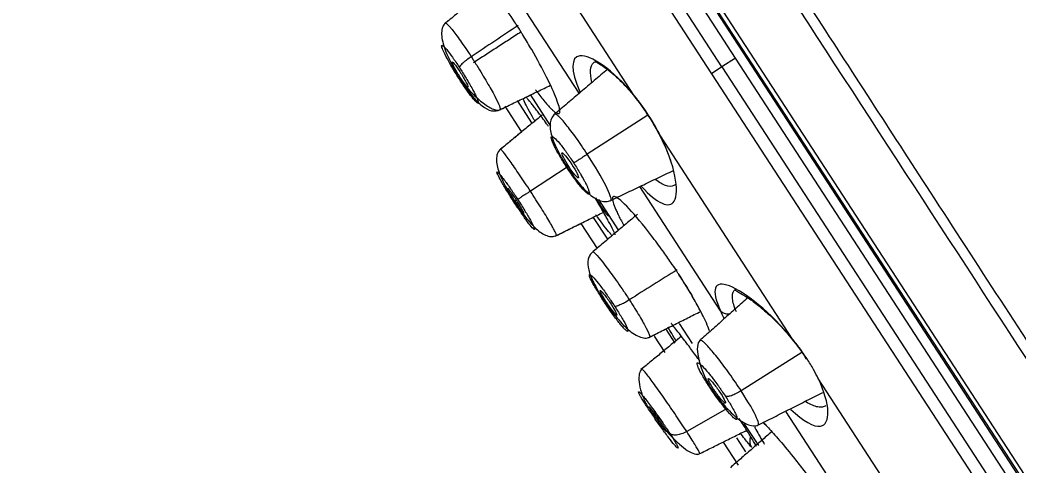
# Model space of a CAD drawing. Extents: x 0 to 1128, y 0 to 827.
# Drawn here: x 690.57 to 719.7, y 532.99 to 546 of the extents above; entities that cross this region are included whole.
import ezdxf

# ---------------------------------------------------------------- set-up
doc = ezdxf.new("R2010")
doc.units = 0
doc.header["$LTSCALE"] = 10
doc.header["$MEASUREMENT"] = 0
doc.layers.add('1', color=7, linetype='CONTINUOUS')

msp = doc.modelspace()

# ---------------------------------------------------------------- linework, layer by layer
at = {"layer": '1', "color": 7, "linetype": 'Continuous', "lineweight": -3}
for p, q in [((732.796, 512.553), (690.573, 577.57)), ((732.995, 512.48), (690.587, 577.782)), ((732.645, 512.702), (690.648, 577.372)), ((711.414, 544.886), (691.044, 576.252)), ((711.017, 544.628), (690.713, 575.895)), ((690.589, 575.424), (710.715, 544.432)), ((708.453, 543.809), (704.605, 549.734)), ((706.855, 543.86), (704.503, 547.482)), ((711.017, 544.628), (710.715, 544.432)), ((711.414, 544.886), (711.017, 544.628)), ((711.017, 544.628), (731.322, 513.362)), ((731.783, 513.52), (711.414, 544.886)), ((710.715, 544.432), (730.842, 513.44)), ((705.431, 543.822), (706.027, 542.905)), ((705.179, 542.745), (704.701, 543.48)), ((705.482, 543.001), (705.061, 543.65)), ((708.856, 543.225), (707.096, 542.082)), ((713.073, 536.694), (709.225, 542.62)), ((706.513, 541.703), (705.439, 541.006)), ((710.976, 537.514), (708.622, 541.138)), ((705.034, 540.743), (704.985, 540.711)), ((707.418, 540.762), (708.007, 539.855)), ((707.396, 539.33), (706.917, 540.068)), ((707.689, 539.603), (707.275, 540.241)), ((709.766, 537.146), (710.146, 536.562)), ((709.359, 536.307), (709.056, 536.774)), ((709.658, 536.572), (709.393, 536.979)), ((713.342, 536.299), (711.575, 535.186)), ((717.404, 530.025), (713.818, 535.547)), ((709.04, 534.548), (709.004, 534.522)), ((711.166, 534.67), (709.99, 533.999)), ((714.73, 531.733), (712.886, 534.573)), ((711.657, 534.235), (712.078, 533.587)), ((711.494, 533.019), (711.061, 533.687)), ((711.715, 533.403), (711.45, 533.812))]:
    msp.add_line(p, q, dxfattribs=at)
for points, knots in [([(749.812, 531.386), (749.45, 531.973), (748.618, 533.312), (747.267, 535.435), (745.633, 537.946), (743.773, 540.734), (741.056, 544.698), (737.434, 549.797), (732.905, 555.884), (727.984, 562.138), (722.669, 568.496), (716.818, 575.13), (710.55, 581.858), (706.172, 586.312), (703.961, 588.501)], [0, 0, 0, 0, 0.028182, 0.064442, 0.102782, 0.15064, 0.201386, 0.299177, 0.406173, 0.511432, 0.6243, 0.744784, 0.872874, 1, 1, 1, 1]), ([(748.427, 529.283), (748.071, 529.832), (747.365, 530.92), (746.196, 532.73), (744.987, 534.664), (743.717, 536.726), (742.387, 538.898), (740.989, 541.158), (739.512, 543.48), (737.943, 545.837), (736.288, 548.214), (734.554, 550.599), (732.756, 552.984), (730.912, 555.361), (729.045, 557.728), (727.193, 560.045), (725.26, 562.427), (723.147, 564.979), (720.748, 567.816), (718.094, 570.875), (715.253, 574.078), (712.321, 577.333), (709.439, 580.502), (706.704, 583.483), (705.302, 585.001), (704.575, 585.789)], [0, 0, 0, 0, 0.036177, 0.071707, 0.10716, 0.142566, 0.17792, 0.213227, 0.248479, 0.283589, 0.318669, 0.353705, 0.388702, 0.423694, 0.458639, 0.493538, 0.527044, 0.566262, 0.611215, 0.661852, 0.718193, 0.780212, 0.847838, 0.920991, 1, 1, 1, 1]), ([(735.216, 512.512), (734.805, 513.144), (733.88, 514.569), (731.126, 518.81), (729.298, 521.624), (724.991, 528.256), (722.514, 532.072), (717.25, 540.178), (714.465, 544.466), (708.971, 552.925), (706.264, 557.094), (701.301, 564.737), (699.046, 568.209), (695.299, 573.979), (693.808, 576.275), (691.795, 579.374), (691.274, 580.176), (691.274, 580.177)], [0, 0, 0, 0, 0.125003, 0.125003, 0.250007, 0.250007, 0.37501, 0.37501, 0.500013, 0.500013, 0.625017, 0.625017, 0.75002, 0.75002, 0.875023, 0.875023, 1, 1, 1, 1]), ([(713.124, 578.633), (713.454, 578.274), (714.09, 577.578), (715.074, 576.5), (716.417, 575.022), (718.206, 573.037), (721.484, 569.343), (725.947, 564.125), (731.464, 557.302), (736.767, 550.44), (741.098, 544.068), (743.822, 539.605), (745.51, 536.846), (746.18, 535.764), (746.528, 535.203)], [0, 0, 0, 0, 0.032412, 0.062663, 0.091319, 0.154858, 0.218717, 0.36584, 0.511915, 0.65637, 0.800058, 0.915709, 0.956324, 1, 1, 1, 1]), ([(713.124, 578.633), (719.439, 571.994), (725.459, 565.076), (733.946, 554.298), (736.702, 550.648), (741.885, 543.108), (744.284, 539.197), (746.528, 535.203)], [0, 0, 0, 0, 0.5, 0.5, 0.75, 0.75, 1, 1, 1, 1]), ([(693.791, 576.824), (694.064, 576.403), (694.611, 575.562), (695.583, 574.068), (696.659, 572.414), (697.843, 570.595), (699.125, 568.625), (700.497, 566.516), (701.951, 564.281), (703.478, 561.934), (705.067, 559.49), (706.709, 556.963), (708.394, 554.369), (710.111, 551.725), (711.849, 549.047), (713.597, 546.351), (715.346, 543.655), (717.884, 539.733), (722.976, 531.914), (728.219, 523.819), (731.946, 518.089), (733.758, 515.283), (734.95, 513.455), (735.342, 512.855), (735.526, 512.572)], [0, 0, 0, 0, 0.031295, 0.062588, 0.09388, 0.12517, 0.156462, 0.187754, 0.219045, 0.250337, 0.281629, 0.312921, 0.344214, 0.375508, 0.406802, 0.438098, 0.469394, 0.500691, 0.575423, 0.749568, 0.822166, 0.888123, 0.947404, 1, 1, 1, 1]), ([(704.977, 545.945), (704.84, 546.149), (704.56, 546.569), (704.223, 547.01), (703.999, 547.269), (703.892, 547.374), (703.842, 547.42), (703.828, 547.432)], [0, 0, 0, 0, 0.29975, 0.616092, 0.808286, 0.946744, 1, 1, 1, 1]), ([(702.971, 545.911), (702.933, 545.881), (702.876, 545.804), (702.844, 545.63), (702.864, 545.421), (702.947, 545.116), (703.141, 544.692), (703.332, 544.365), (703.441, 544.2)], [0, 0, 0, 0, 0.128199, 0.257566, 0.385626, 0.511545, 0.756049, 1, 1, 1, 1]), ([(702.964, 545.906), (702.982, 545.919), (703.051, 545.852), (703.223, 545.637), (703.304, 545.528), (703.447, 545.326), (703.524, 545.215), (703.61, 545.087), (703.662, 545.011), (703.708, 544.941), (703.717, 544.927)], [0, 0, 0, 0, 0.442667, 0.442667, 0.721333, 0.721333, 0.860667, 0.930333, 0.930333, 1, 1, 1, 1]), ([(705.584, 543.961), (705.607, 543.93), (705.671, 543.845), (705.815, 543.661), (705.95, 543.502), (706.053, 543.398), (706.136, 543.32), (706.206, 543.275), (706.258, 543.266), (706.287, 543.281), (706.305, 543.364), (706.231, 543.649), (705.938, 544.299), (705.565, 544.986), (705.31, 545.412), (705.218, 545.562), (705.194, 545.603), (705.147, 545.678), (705.071, 545.799), (705.011, 545.892), (704.977, 545.945)], [0, 0, 0, 0, 0.022358, 0.062297, 0.149008, 0.179705, 0.209241, 0.277359, 0.325735, 0.365605, 0.403977, 0.555858, 0.70702, 0.85584, 0.928548, 0.931115, 0.935503, 0.949708, 0.971166, 1, 1, 1, 1]), ([(703.405, 544.217), (703.37, 544.273), (703.3, 544.384), (703.197, 544.551), (703.1, 544.714), (702.982, 544.927), (702.883, 545.129), (702.841, 545.26), (702.877, 545.268), (702.99, 545.15), (703.12, 544.981), (703.217, 544.841), (703.285, 544.741), (703.338, 544.663), (703.372, 544.61)], [0, 0, 0, 0, 0.063636, 0.126088, 0.187939, 0.250872, 0.393805, 0.500693, 0.625165, 0.749832, 0.874912, 0.906038, 0.937161, 1, 1, 1, 1]), ([(703.717, 544.927), (703.673, 544.898), (703.604, 544.849), (703.52, 544.783), (703.447, 544.72), (703.385, 544.653), (703.372, 544.621), (703.372, 544.61)], [0, 0, 0, 0, 0.248345, 0.373709, 0.499073, 0.749802, 1, 1, 1, 1]), ([(703.717, 544.927), (703.708, 544.94), (703.764, 544.853), (703.816, 544.771), (703.845, 544.725), (703.93, 544.588), (703.981, 544.504), (704.128, 544.259), (704.218, 544.106), (704.447, 543.696), (704.547, 543.489), (704.565, 543.397), (704.564, 543.388), (704.557, 543.386)], [0, 0, 0, 0, 0.056055, 0.056055, 0.11211, 0.11211, 0.22422, 0.22422, 0.44844, 0.44844, 0.89688, 0.89688, 1, 1, 1, 1]), ([(708.452, 543.809), (707.844, 544.549), (707.188, 544.986), (706.608, 544.919), (706.609, 544.53), (706.877, 543.903)], [0, 0, 0, 0, 0.531839, 0.531839, 1, 1, 1, 1]), ([(707.232, 544.187), (707.197, 544.322), (707.17, 544.562), (707.236, 544.72), (707.303, 544.769), (707.312, 544.775)], [0, 0, 0, 0, 0.450545, 0.928956, 1, 1, 1, 1]), ([(707.316, 544.777), (707.319, 544.783), (707.367, 544.764), (707.589, 544.638), (707.879, 544.401), (708.176, 544.116), (708.528, 543.71), (708.758, 543.381), (708.877, 543.195)], [0, 0, 0, 0, 0.161957, 0.382969, 0.515775, 0.662834, 0.823584, 1, 1, 1, 1]), ([(703.372, 544.61), (703.403, 544.563), (703.468, 544.461), (703.566, 544.3), (703.663, 544.135), (703.735, 544.007), (703.782, 543.92), (703.812, 543.864), (703.837, 543.812), (703.86, 543.764), (703.879, 543.721), (703.893, 543.687), (703.905, 543.658), (703.916, 543.626), (703.927, 543.588), (703.92, 543.565), (703.89, 543.578), (703.842, 543.619), (703.758, 543.713), (703.641, 543.87), (703.51, 544.057), (703.44, 544.164), (703.405, 544.217)], [0, 0, 0, 0, 0.054279, 0.115798, 0.180488, 0.244899, 0.27327, 0.297886, 0.323668, 0.355587, 0.379723, 0.406202, 0.428739, 0.443022, 0.489863, 0.555193, 0.62383, 0.691696, 0.754495, 0.875032, 0.937133, 1, 1, 1, 1]), ([(703.441, 544.2), (703.488, 544.141), (703.586, 544.025), (703.744, 543.856), (703.909, 543.7), (704.073, 543.565), (704.227, 543.459), (704.41, 543.368), (704.51, 543.361), (704.56, 543.384)], [0, 0, 0, 0, 0.112768, 0.229785, 0.351045, 0.476594, 0.605666, 0.736778, 1, 1, 1, 1]), ([(703.441, 544.2), (703.542, 544.041), (703.738, 543.777), (704.022, 543.474), (704.257, 543.349), (704.439, 543.341), (704.523, 543.367), (704.564, 543.386)], [0, 0, 0, 0, 0.287501, 0.548066, 0.787165, 0.897638, 1, 1, 1, 1]), ([(705.965, 542.892), (705.947, 542.918), (705.883, 543.008), (705.787, 543.142), (705.699, 543.261), (705.639, 543.342), (705.579, 543.422), (705.51, 543.511), (705.443, 543.595), (705.386, 543.664), (705.342, 543.714), (705.314, 543.745), (705.303, 543.757)], [0, 0, 0, 0, 0.063492, 0.22032, 0.347139, 0.405309, 0.467004, 0.600895, 0.718217, 0.805709, 0.911361, 1, 1, 1, 1]), ([(708.872, 543.235), (708.805, 543.335), (708.671, 543.536), (708.526, 543.718), (708.453, 543.809)], [0, 0, 0, 0, 0.499321, 1, 1, 1, 1]), ([(705.578, 543.032), (705.561, 543.061), (705.427, 543.296), (705.299, 543.535), (705.235, 543.677), (705.224, 543.704)], [0, 0, 0, 0, 0.096925, 0.805378, 1, 1, 1, 1]), ([(706.147, 543.254), (706.111, 543.223), (706.053, 543.149), (705.996, 542.947), (706.036, 542.625), (706.235, 542.166), (706.416, 541.85), (706.526, 541.684)], [0, 0, 0, 0, 0.116156, 0.236547, 0.48294, 0.735358, 1, 1, 1, 1]), ([(707.096, 542.082), (706.983, 542.256), (706.761, 542.581), (706.467, 542.967), (706.282, 543.173), (706.185, 543.252), (706.155, 543.259), (706.145, 543.253), (706.145, 543.252)], [0, 0, 0, 0, 0.247808, 0.495617, 0.743425, 0.867329, 0.991233, 1, 1, 1, 1]), ([(708.872, 543.235), (708.865, 543.23), (708.851, 543.222), (708.845, 543.218), (708.852, 543.222), (708.857, 543.225)], [0, 0, 0, 0, 0.340354, 0.721394, 1, 1, 1, 1]), ([(708.857, 543.226), (708.945, 543.09), (709.105, 542.826), (709.305, 542.434), (709.434, 542.132), (709.495, 541.968), (709.514, 541.913)], [0, 0, 0, 0, 0.286326, 0.567739, 0.8457, 1, 1, 1, 1]), ([(709.225, 542.619), (709.171, 542.723), (709.065, 542.93), (708.936, 543.134), (708.872, 543.235)], [0, 0, 0, 0, 0.502405, 1, 1, 1, 1]), ([(706.5, 541.695), (706.465, 541.751), (706.396, 541.862), (706.295, 542.026), (706.207, 542.181), (706.108, 542.374), (706.04, 542.542), (706.043, 542.623), (706.123, 542.582), (706.278, 542.417), (706.43, 542.22), (706.538, 542.068), (706.611, 541.962), (706.665, 541.881), (706.702, 541.826)], [0, 0, 0, 0, 0.063643, 0.126094, 0.187936, 0.250867, 0.393803, 0.500687, 0.625167, 0.749838, 0.874914, 0.906043, 0.937167, 1, 1, 1, 1]), ([(708.671, 541.141), (709.134, 540.642), (709.49, 540.483), (709.786, 540.985), (709.654, 541.763), (709.225, 542.619)], [0, 0, 0, 0, 0.468417, 0.468417, 1, 1, 1, 1]), ([(704.567, 542.225), (704.533, 542.196), (704.479, 542.125), (704.432, 541.929), (704.485, 541.615), (704.67, 541.214), (704.824, 540.943), (704.903, 540.818)], [0, 0, 0, 0, 0.125415, 0.254404, 0.515764, 0.78161, 1, 1, 1, 1]), ([(705.439, 541.006), (705.332, 541.17), (705.116, 541.497), (704.831, 541.908), (704.666, 542.128), (704.589, 542.215), (704.57, 542.227), (704.567, 542.225), (704.567, 542.225)], [0, 0, 0, 0, 0.249883, 0.499767, 0.74965, 0.874592, 0.999534, 1, 1, 1, 1]), ([(707.096, 542.082), (707.052, 542.053), (706.981, 542.007), (706.892, 541.949), (706.81, 541.896), (706.733, 541.846), (706.707, 541.829), (706.702, 541.826)], [0, 0, 0, 0, 0.248207, 0.37359, 0.498973, 0.74974, 1, 1, 1, 1]), ([(707.778, 540.737), (707.779, 540.737), (707.788, 540.743), (707.794, 540.774), (707.762, 540.894), (707.603, 541.249), (707.322, 541.735), (707.096, 542.082)], [0, 0, 0, 0, 0.009134, 0.132992, 0.256851, 0.504567, 1, 1, 1, 1]), ([(706.702, 541.826), (706.768, 541.721), (706.88, 541.545), (706.982, 541.358), (707.037, 541.253), (707.073, 541.181), (707.101, 541.122), (707.121, 541.072), (707.139, 541.024), (707.149, 540.986), (707.155, 540.958), (707.157, 540.936), (707.15, 540.904), (707.084, 540.936), (706.928, 541.104), (706.724, 541.362), (706.574, 541.584), (706.5, 541.695)], [0, 0, 0, 0, 0.117822, 0.197526, 0.233095, 0.261972, 0.304107, 0.327018, 0.357576, 0.406557, 0.428802, 0.443927, 0.492279, 0.617472, 0.745259, 0.873294, 1, 1, 1, 1]), ([(706.5, 541.722), (706.607, 541.554), (706.821, 541.261), (707.158, 540.894), (707.435, 540.725), (707.642, 540.694), (707.734, 540.717), (707.777, 540.736)], [0, 0, 0, 0, 0.26458, 0.516946, 0.763332, 0.88376, 1, 1, 1, 1]), ([(704.955, 540.692), (704.92, 540.747), (704.867, 540.83), (704.799, 540.938), (704.733, 541.044), (704.66, 541.167), (704.559, 541.343), (704.474, 541.509), (704.456, 541.578), (704.488, 541.562), (704.541, 541.508), (704.617, 541.414), (704.705, 541.297), (704.795, 541.17), (704.869, 541.064), (704.93, 540.974), (704.991, 540.882), (705.037, 540.812), (705.068, 540.765)], [0, 0, 0, 0, 0.063042, 0.094196, 0.125209, 0.187664, 0.250102, 0.374984, 0.499861, 0.571217, 0.64257, 0.713923, 0.785286, 0.839201, 0.892766, 0.919409, 0.946138, 1, 1, 1, 1]), ([(709.65, 541.189), (709.64, 541.181), (709.566, 541.137), (709.393, 541.141), (709.185, 541.263), (709.075, 541.35)], [0, 0, 0, 0, 0.085072, 0.556102, 1, 1, 1, 1]), ([(705.011, 540.779), (704.979, 540.828), (704.946, 540.876), (704.892, 540.953), (704.87, 540.984), (704.831, 541.036), (704.814, 541.056), (704.789, 541.085), (704.779, 541.094), (704.768, 541.098), (704.768, 541.093), (704.776, 541.069), (704.784, 541.051), (704.808, 541.003), (704.826, 540.971), (704.866, 540.901), (704.89, 540.861), (704.937, 540.785), (704.961, 540.748), (704.985, 540.711)], [0, 0, 0, 0, 0.132601, 0.132601, 0.237972, 0.237972, 0.343557, 0.343557, 0.448926, 0.448926, 0.561915, 0.561915, 0.671392, 0.671392, 0.788006, 0.788006, 0.901862, 0.901862, 1, 1, 1, 1]), ([(705.439, 541.006), (705.417, 540.992), (705.372, 540.962), (705.304, 540.918), (705.239, 540.876), (705.163, 540.826), (705.106, 540.79), (705.076, 540.77), (705.07, 540.766), (705.068, 540.765)], [0, 0, 0, 0, 0.123912, 0.249145, 0.374378, 0.499611, 0.750076, 0.875309, 1, 1, 1, 1]), ([(706.198, 539.713), (706.198, 539.713), (706.202, 539.715), (706.198, 539.737), (706.163, 539.815), (706.097, 539.937), (706.004, 540.1), (705.886, 540.298), (705.705, 540.592), (705.547, 540.839), (705.439, 541.006)], [0, 0, 0, 0, 0.000532, 0.125466, 0.250399, 0.375333, 0.500266, 0.6252, 0.750133, 1, 1, 1, 1]), ([(709.763, 538.575), (709.754, 538.588), (709.729, 538.627), (709.654, 538.743), (709.507, 538.963), (709.263, 539.309), (708.828, 539.899), (708.269, 540.573), (707.969, 540.826), (707.878, 540.852), (707.858, 540.85), (707.843, 540.841), (707.832, 540.826), (707.826, 540.809), (707.826, 540.793), (707.827, 540.785)], [0, 0, 0, 0, 0.01047, 0.028803, 0.087506, 0.174885, 0.292769, 0.558792, 0.824267, 0.856568, 0.884133, 0.919352, 0.952624, 0.977902, 1, 1, 1, 1]), ([(705.068, 540.765), (705.104, 540.709), (705.174, 540.599), (705.275, 540.437), (705.368, 540.284), (705.466, 540.111), (705.535, 539.977), (705.561, 539.906), (705.56, 539.876), (705.505, 539.92), (705.365, 540.095), (705.221, 540.296), (705.117, 540.449), (705.045, 540.555), (704.991, 540.637), (704.955, 540.692)], [0, 0, 0, 0, 0.064052, 0.126755, 0.188326, 0.250857, 0.375724, 0.438167, 0.500616, 0.625533, 0.750452, 0.874799, 0.905823, 0.936975, 1, 1, 1, 1]), ([(704.975, 540.704), (705.08, 540.538), (705.289, 540.248), (705.605, 539.888), (705.871, 539.71), (706.07, 539.673), (706.157, 539.694), (706.198, 539.713)], [0, 0, 0, 0, 0.265415, 0.51477, 0.760422, 0.881848, 1, 1, 1, 1]), ([(704.985, 540.711), (705.01, 540.672), (705.036, 540.632), (705.086, 540.56), (705.11, 540.526), (705.156, 540.463), (705.177, 540.434), (705.212, 540.391), (705.226, 540.375), (705.246, 540.357), (705.251, 540.355), (705.251, 540.368), (705.246, 540.382), (705.228, 540.42), (705.215, 540.446), (705.18, 540.507), (705.159, 540.543), (705.114, 540.617), (705.091, 540.655), (705.048, 540.722), (705.03, 540.751), (705.011, 540.779)], [0, 0, 0, 0, 0.098506, 0.098506, 0.196465, 0.196465, 0.303981, 0.303981, 0.41042, 0.41042, 0.520243, 0.520243, 0.623988, 0.623988, 0.728719, 0.728719, 0.832938, 0.832938, 0.928316, 0.928316, 1, 1, 1, 1]), ([(707.331, 540.815), (707.376, 540.744), (707.477, 540.585), (707.607, 540.394), (707.682, 540.305), (707.715, 540.274)], [0, 0, 0, 0, 0.288515, 0.687383, 1, 1, 1, 1]), ([(707.91, 539.73), (707.901, 539.754), (707.863, 539.842), (707.783, 540.002), (707.686, 540.182), (707.562, 540.404), (707.44, 540.614), (707.333, 540.791)], [0, 0, 0, 0, 0.138984, 0.427582, 0.547981, 0.644428, 1, 1, 1, 1]), ([(707.83, 540.755), (707.83, 540.755), (707.837, 540.711), (707.858, 540.631), (707.918, 540.483), (707.975, 540.359), (708.045, 540.218), (708.111, 540.094), (708.152, 540.019), (708.163, 539.999)], [0, 0, 0, 0, 0.001078, 0.327548, 0.480566, 0.631514, 0.785781, 0.942918, 1, 1, 1, 1]), ([(707.819, 539.71), (707.798, 539.733), (707.69, 539.855), (707.52, 540.073), (707.36, 540.292), (707.343, 540.316)], [0, 0, 0, 0, 0.203388, 0.914633, 1, 1, 1, 1]), ([(707.257, 539.238), (707.223, 539.209), (707.165, 539.143), (707.099, 538.973), (707.117, 538.708), (707.278, 538.324), (707.44, 538.038), (707.544, 537.881)], [0, 0, 0, 0, 0.102362, 0.212835, 0.451934, 0.712499, 1, 1, 1, 1]), ([(707.254, 539.232), (707.258, 539.237), (707.267, 539.236), (707.342, 539.184), (707.49, 539.009), (707.767, 538.639), (707.87, 538.498), (708.035, 538.261), (708.121, 538.136), (708.212, 538.001), (708.266, 537.921), (708.312, 537.851), (708.321, 537.838)], [0, 0, 0, 0, 0.102779, 0.102779, 0.551389, 0.551389, 0.775695, 0.775695, 0.887847, 0.943924, 0.943924, 1, 1, 1, 1]), ([(707.545, 537.842), (707.512, 537.895), (707.446, 538), (707.351, 538.153), (707.271, 538.291), (707.188, 538.451), (707.142, 538.57), (707.174, 538.588), (707.28, 538.488), (707.456, 538.274), (707.618, 538.054), (707.728, 537.896), (707.801, 537.788), (707.855, 537.706), (707.891, 537.652)], [0, 0, 0, 0, 0.063636, 0.126088, 0.187939, 0.250872, 0.393805, 0.500693, 0.625165, 0.749832, 0.874912, 0.906038, 0.937161, 1, 1, 1, 1]), ([(710.653, 536.934), (710.632, 536.999), (710.568, 537.163), (710.407, 537.491), (710.204, 537.859), (710.018, 538.172), (709.873, 538.401), (709.8, 538.517), (709.763, 538.575)], [0, 0, 0, 0, 0.201743, 0.430117, 0.658695, 0.82918, 0.914435, 1, 1, 1, 1]), ([(713.073, 536.694), (712.442, 537.47), (711.675, 538.073), (710.794, 538.413), (710.682, 538.154), (710.976, 537.514)], [0, 0, 0, 0, 0.5, 0.5, 1, 1, 1, 1]), ([(711.439, 537.487), (711.373, 537.64), (711.297, 537.897), (711.332, 538.078), (711.395, 538.135), (711.413, 538.146)], [0, 0, 0, 0, 0.430131, 0.860261, 1, 1, 1, 1]), ([(711.394, 538.139), (711.397, 538.129), (711.442, 538.093), (711.595, 538.011), (711.833, 537.861), (712.134, 537.634), (712.526, 537.287), (713.001, 536.783), (713.295, 536.387), (713.445, 536.162)], [0, 0, 0, 0, 0.142972, 0.248839, 0.350408, 0.473842, 0.624213, 0.799689, 1, 1, 1, 1]), ([(707.544, 537.881), (707.652, 537.714), (707.873, 537.406), (708.181, 537.055), (708.425, 536.856), (708.608, 536.754), (708.777, 536.712), (708.871, 536.732), (708.913, 536.754)], [0, 0, 0, 0, 0.245404, 0.490555, 0.616343, 0.743939, 0.872633, 1, 1, 1, 1]), ([(707.891, 537.652), (707.921, 537.605), (707.984, 537.507), (708.071, 537.363), (708.152, 537.223), (708.205, 537.125), (708.235, 537.063), (708.253, 537.025), (708.265, 536.994), (708.273, 536.968), (708.277, 536.948), (708.278, 536.935), (708.277, 536.925), (708.273, 536.918), (708.258, 536.917), (708.216, 536.95), (708.148, 537.021), (708.065, 537.116), (707.942, 537.271), (707.798, 537.468), (707.653, 537.678), (707.581, 537.787), (707.545, 537.842)], [0, 0, 0, 0, 0.054279, 0.115798, 0.180488, 0.244899, 0.27327, 0.297886, 0.323668, 0.355587, 0.379723, 0.406202, 0.428739, 0.443022, 0.489863, 0.555193, 0.62383, 0.691696, 0.754495, 0.875032, 0.937133, 1, 1, 1, 1]), ([(708.321, 537.838), (708.276, 537.809), (708.204, 537.766), (708.109, 537.717), (708.022, 537.676), (707.935, 537.646), (707.9, 537.647), (707.891, 537.652)], [0, 0, 0, 0, 0.248345, 0.373709, 0.499073, 0.749802, 1, 1, 1, 1]), ([(708.321, 537.838), (708.313, 537.85), (708.368, 537.764), (708.418, 537.684), (708.445, 537.641), (708.524, 537.513), (708.57, 537.438), (708.695, 537.227), (708.764, 537.106), (708.894, 536.855), (708.928, 536.763), (708.91, 536.751)], [0, 0, 0, 0, 0.069681, 0.069681, 0.139362, 0.139362, 0.278725, 0.278725, 0.55745, 0.55745, 1, 1, 1, 1]), ([(710.976, 537.514), (710.986, 537.504), (711.01, 537.483), (711.072, 537.447), (711.154, 537.428), (711.225, 537.428), (711.251, 537.431), (711.253, 537.431)], [0, 0, 0, 0, 0.181601, 0.380214, 0.777441, 0.976054, 1, 1, 1, 1]), ([(710.374, 536.05), (710.355, 536.076), (710.292, 536.164), (710.192, 536.301), (710.087, 536.444), (709.992, 536.571), (709.876, 536.726), (709.745, 536.896), (709.628, 537.045), (709.568, 537.118), (709.544, 537.146), (709.542, 537.149)], [0, 0, 0, 0, 0.057465, 0.191327, 0.308623, 0.396097, 0.501725, 0.71322, 0.875336, 0.988702, 1, 1, 1, 1]), ([(709.67, 536.668), (709.613, 536.759), (709.534, 536.889), (709.468, 537.001), (709.446, 537.04)], [0, 0, 0, 0, 0.633543, 1, 1, 1, 1]), ([(710.379, 536.661), (710.336, 536.622), (710.285, 536.498), (710.313, 536.174), (710.437, 535.767), (710.56, 535.499), (710.63, 535.364)], [0, 0, 0, 0, 0.264185, 0.523725, 0.769877, 1, 1, 1, 1]), ([(711.575, 535.186), (711.466, 535.353), (711.238, 535.687), (710.905, 536.133), (710.667, 536.42), (710.52, 536.575), (710.437, 536.647), (710.394, 536.666), (710.38, 536.662), (710.377, 536.659)], [0, 0, 0, 0, 0.212405, 0.424809, 0.637214, 0.743416, 0.849619, 0.955821, 1, 1, 1, 1]), ([(713.494, 536.119), (713.422, 536.226), (713.291, 536.421), (713.141, 536.609), (713.073, 536.694)], [0, 0, 0, 0, 0.54889, 1, 1, 1, 1]), ([(710.632, 535.331), (710.6, 535.383), (710.536, 535.486), (710.446, 535.634), (710.373, 535.766), (710.304, 535.913), (710.28, 536.013), (710.339, 536.007), (710.471, 535.887), (710.668, 535.657), (710.841, 535.429), (710.954, 535.269), (711.028, 535.16), (711.082, 535.079), (711.119, 535.025)], [0, 0, 0, 0, 0.063643, 0.126094, 0.187936, 0.250867, 0.393803, 0.500687, 0.625167, 0.749838, 0.874914, 0.906043, 0.937167, 1, 1, 1, 1]), ([(713.446, 536.168), (713.443, 536.156), (713.443, 536.137), (713.462, 536.121), (713.483, 536.119), (713.494, 536.119)], [0, 0, 0, 0, 0.324352, 0.677423, 1, 1, 1, 1]), ([(713.818, 535.546), (713.776, 535.632), (713.683, 535.818), (713.56, 536.013), (713.494, 536.119)], [0, 0, 0, 0, 0.459073, 1, 1, 1, 1]), ([(708.686, 535.821), (708.649, 535.79), (708.599, 535.697), (708.591, 535.458), (708.659, 535.148), (708.747, 534.929), (708.8, 534.815)], [0, 0, 0, 0, 0.260459, 0.517017, 0.764414, 1, 1, 1, 1]), ([(709.99, 533.999), (709.897, 534.141), (709.687, 534.457), (709.349, 534.951), (709.091, 535.314), (708.919, 535.547), (708.814, 535.685), (708.738, 535.777), (708.698, 535.818), (708.688, 535.822), (708.686, 535.82)], [0, 0, 0, 0, 0.186702, 0.373404, 0.560106, 0.653457, 0.746808, 0.84016, 0.933511, 1, 1, 1, 1]), ([(710.606, 535.4), (710.712, 535.234), (710.882, 534.997), (711.136, 534.696), (711.335, 534.492), (711.539, 534.322), (711.741, 534.204), (711.929, 534.15), (712.03, 534.169), (712.076, 534.191)], [0, 0, 0, 0, 0.236116, 0.355789, 0.478808, 0.604987, 0.73463, 0.867068, 1, 1, 1, 1]), ([(710.632, 535.331), (710.619, 535.339), (710.609, 535.36), (710.622, 535.396), (710.628, 535.408)], [0, 0, 0, 0, 0.685792, 1, 1, 1, 1]), ([(711.119, 535.025), (711.181, 534.926), (711.285, 534.761), (711.366, 534.608), (711.406, 534.527), (711.429, 534.474), (711.446, 534.432), (711.453, 534.402), (711.456, 534.376), (711.452, 534.361), (711.445, 534.352), (711.434, 534.35), (711.4, 534.36), (711.29, 534.46), (711.091, 534.694), (710.857, 534.997), (710.707, 535.22), (710.632, 535.331)], [0, 0, 0, 0, 0.117822, 0.197526, 0.233095, 0.261972, 0.304107, 0.327018, 0.357576, 0.406557, 0.428802, 0.443927, 0.492279, 0.617472, 0.745259, 0.873294, 1, 1, 1, 1]), ([(713.02, 534.643), (713.386, 534.3), (713.697, 534.119), (714.186, 534.207), (714.188, 534.78), (713.818, 535.546)], [0, 0, 0, 0, 0.395137, 0.395137, 1, 1, 1, 1]), ([(708.832, 534.722), (708.803, 534.767), (708.761, 534.834), (708.709, 534.917), (708.664, 534.991), (708.623, 535.064), (708.583, 535.147), (708.587, 535.175), (708.666, 535.095), (708.773, 534.965), (708.878, 534.829), (708.997, 534.669), (709.115, 534.506), (709.223, 534.353), (709.303, 534.237), (709.363, 534.147), (709.422, 534.059), (709.464, 533.995), (709.493, 533.952)], [0, 0, 0, 0, 0.063042, 0.094196, 0.125209, 0.187664, 0.250102, 0.374984, 0.499861, 0.571217, 0.64257, 0.713923, 0.785286, 0.839201, 0.892766, 0.919409, 0.946138, 1, 1, 1, 1]), ([(711.575, 535.186), (711.53, 535.157), (711.457, 535.115), (711.36, 535.069), (711.268, 535.032), (711.173, 535.01), (711.131, 535.017), (711.119, 535.025)], [0, 0, 0, 0, 0.248207, 0.37359, 0.498973, 0.74974, 1, 1, 1, 1]), ([(712.077, 534.192), (712.083, 534.196), (712.094, 534.228), (712.026, 534.439), (711.793, 534.85), (711.575, 535.186)], [0, 0, 0, 0, 0.108504, 0.40567, 1, 1, 1, 1]), ([(709.493, 533.952), (709.52, 533.908), (709.576, 533.821), (709.65, 533.7), (709.706, 533.604), (709.747, 533.517), (709.737, 533.499), (709.639, 533.6), (709.48, 533.8), (709.266, 534.088), (709.092, 534.335), (708.984, 534.494), (708.914, 534.597), (708.865, 534.672), (708.832, 534.722)], [0, 0, 0, 0, 0.063636, 0.126087, 0.187937, 0.250871, 0.393801, 0.500685, 0.625163, 0.749836, 0.87491, 0.906041, 0.937167, 1, 1, 1, 1]), ([(714.043, 534.756), (714.013, 534.734), (713.943, 534.704), (713.767, 534.707), (713.59, 534.784), (713.457, 534.869), (713.448, 534.875)], [0, 0, 0, 0, 0.230648, 0.474922, 0.96347, 1, 1, 1, 1]), ([(709.275, 534.213), (709.244, 534.259), (709.211, 534.308), (709.151, 534.395), (709.123, 534.434), (709.07, 534.507), (709.044, 534.542), (708.998, 534.603), (708.977, 534.629), (708.941, 534.673), (708.926, 534.69), (708.906, 534.709), (708.9, 534.713), (708.897, 534.706), (708.901, 534.695), (708.919, 534.66), (708.932, 534.636), (708.965, 534.583), (708.983, 534.554), (709.004, 534.522)], [0, 0, 0, 0, 0.132601, 0.132601, 0.237972, 0.237972, 0.343557, 0.343557, 0.448926, 0.448926, 0.561915, 0.561915, 0.671392, 0.671392, 0.788006, 0.788006, 0.901862, 0.901862, 1, 1, 1, 1]), ([(709.004, 534.522), (709.026, 534.488), (709.051, 534.45), (709.103, 534.374), (709.13, 534.335), (709.186, 534.256), (709.215, 534.216), (709.269, 534.143), (709.295, 534.11), (709.339, 534.053), (709.359, 534.03), (709.387, 533.999), (709.396, 533.991), (709.401, 533.989)], [0, 0, 0, 0, 0.157994, 0.157994, 0.315113, 0.315113, 0.487558, 0.487558, 0.658277, 0.658277, 0.834422, 0.834422, 1, 1, 1, 1]), ([(709.404, 533.989), (709.406, 533.99), (709.405, 533.995), (709.396, 534.016), (709.386, 534.035), (709.358, 534.083), (709.341, 534.111), (709.307, 534.164), (709.292, 534.188), (709.275, 534.213)], [0, 0, 0, 0, 0.22738, 0.22738, 0.5242, 0.5242, 0.795839, 0.795839, 1, 1, 1, 1]), ([(712.025, 533.557), (711.992, 533.617), (711.911, 533.758), (711.745, 534.031), (711.598, 534.259), (711.521, 534.379)], [0, 0, 0, 0, 0.316042, 0.643205, 1, 1, 1, 1]), ([(712.211, 534.268), (712.249, 534.232), (712.37, 534.107), (712.658, 533.789), (713.022, 533.35), (713.374, 532.899), (713.671, 532.502), (713.978, 532.072), (714.163, 531.795), (714.253, 531.656)], [0, 0, 0, 0, 0.088458, 0.258634, 0.466906, 0.585534, 0.714041, 0.852312, 1, 1, 1, 1]), ([(712.339, 534.138), (712.309, 534.169), (712.27, 534.21), (712.234, 534.247), (712.225, 534.256)], [0, 0, 0, 0, 0.740963, 1, 1, 1, 1]), ([(709.32, 534.11), (709.323, 534.106), (709.398, 534.017), (709.551, 533.844), (709.785, 533.615), (710.018, 533.432), (710.226, 533.331), (710.327, 533.333), (710.369, 533.353)], [0, 0, 0, 0, 0.007851, 0.182975, 0.369133, 0.567687, 0.778928, 1, 1, 1, 1]), ([(709.99, 533.999), (709.967, 533.986), (709.919, 533.961), (709.843, 533.929), (709.766, 533.906), (709.667, 533.89), (709.583, 533.897), (709.523, 533.923), (709.501, 533.942), (709.493, 533.952)], [0, 0, 0, 0, 0.123912, 0.249145, 0.374378, 0.499611, 0.750076, 0.875309, 1, 1, 1, 1]), ([(710.368, 533.353), (710.37, 533.353), (710.372, 533.359), (710.359, 533.394), (710.309, 533.487), (710.203, 533.665), (710.083, 533.854), (709.99, 533.999)], [0, 0, 0, 0, 0.066386, 0.253108, 0.439831, 0.626554, 1, 1, 1, 1]), ([(711.876, 533.543), (711.814, 533.619), (711.715, 533.741), (711.592, 533.901), (711.544, 533.964)], [0, 0, 0, 0, 0.625318, 1, 1, 1, 1]), ([(711.965, 534.122), (711.976, 534.102), (712.024, 534.016), (712.111, 533.865), (712.203, 533.714), (712.248, 533.641), (712.253, 533.635)], [0, 0, 0, 0, 0.144975, 0.609702, 0.964664, 1, 1, 1, 1])]:
    msp.add_open_spline(points, degree=3, knots=knots, dxfattribs=at)
for points, degree in [([(704.285, 546.985), (702.935, 545.882)], 1), ([(703.069, 545.993), (702.946, 545.892)], 1), ([(705.082, 545.838), (704.627, 545.535), (704.172, 545.231), (703.717, 544.927)], 3), ([(705.16, 545.645), (703.781, 544.751)], 1), ([(703.396, 544.322), (703.335, 544.416), (703.212, 544.622), (703.131, 544.805), (703.201, 544.756), (703.321, 544.589), (703.382, 544.495)], 3), ([(703.382, 544.495), (703.443, 544.401), (703.566, 544.193), (703.648, 544.009), (703.577, 544.059), (703.457, 544.228), (703.396, 544.322)], 3), ([(707.679, 544.559), (706.128, 543.238)], 1), ([(704.541, 543.375), (706.022, 544.093)], 1), ([(704.528, 543.368), (704.715, 543.459)], 1), ([(705.777, 543.224), (704.53, 542.194)], 1), ([(705.185, 542.735), (704.53, 542.194)], 1), ([(706.554, 541.73), (706.492, 541.826), (706.378, 542.022), (706.336, 542.162), (706.447, 542.066), (706.581, 541.883), (706.643, 541.787)], 3), ([(706.643, 541.787), (706.705, 541.692), (706.818, 541.495), (706.86, 541.354), (706.749, 541.45), (706.616, 541.635), (706.554, 541.73)], 3), ([(707.759, 540.727), (709.601, 541.609)], 1), ([(706.155, 539.692), (707.6, 540.411)], 1), ([(708.557, 540.335), (707.227, 539.212)], 1), ([(706.155, 539.692), (706.915, 540.07)], 1), ([(709.708, 538.714), (709.246, 538.422), (708.784, 538.13), (708.321, 537.838)], 3), ([(709.752, 538.588), (709.9, 538.359), (710.03, 538.149), (710.145, 537.954)], 3), ([(707.638, 537.791), (707.577, 537.885), (707.471, 538.063), (707.454, 538.148), (707.589, 537.999), (707.729, 537.802), (707.79, 537.708)], 3), ([(707.79, 537.708), (707.851, 537.614), (707.954, 537.436), (707.971, 537.352), (707.837, 537.501), (707.699, 537.697), (707.638, 537.791)], 3), ([(711.77, 537.896), (710.361, 536.644)], 1), ([(708.889, 536.741), (710.397, 537.501)], 1), ([(711.082, 537.297), (711.044, 537.372), (711.008, 537.444), (710.976, 537.514)], 3), ([(709.836, 536.776), (708.659, 535.804)], 1), ([(708.875, 536.734), (709.031, 536.813)], 1), ([(710.764, 535.248), (710.704, 535.34), (710.607, 535.51), (710.615, 535.572), (710.772, 535.406), (710.916, 535.207), (710.976, 535.114)], 3), ([(710.976, 535.114), (711.036, 535.022), (711.13, 534.854), (711.122, 534.792), (710.966, 534.958), (710.824, 535.156), (710.764, 535.248)], 3), ([(712.06, 534.182), (713.958, 535.138)], 1), ([(708.8, 534.814), (708.828, 534.771), (708.857, 534.728), (708.886, 534.685)], 3), ([(710.31, 533.324), (711.74, 534.036)], 1), ([(712.468, 533.994), (711.261, 532.944)], 1)]:
    msp.add_open_spline(points, degree=degree, dxfattribs=at)
msp.add_rational_spline([(711.854, 533.861), (711.807, 533.745), (711.818, 533.632), (711.876, 533.543)], [0.866405813657, 0.844900604841, 0.8894320003, 1.00000000003], degree=3, dxfattribs=at)

doc.saveas('drawing.dxf')
